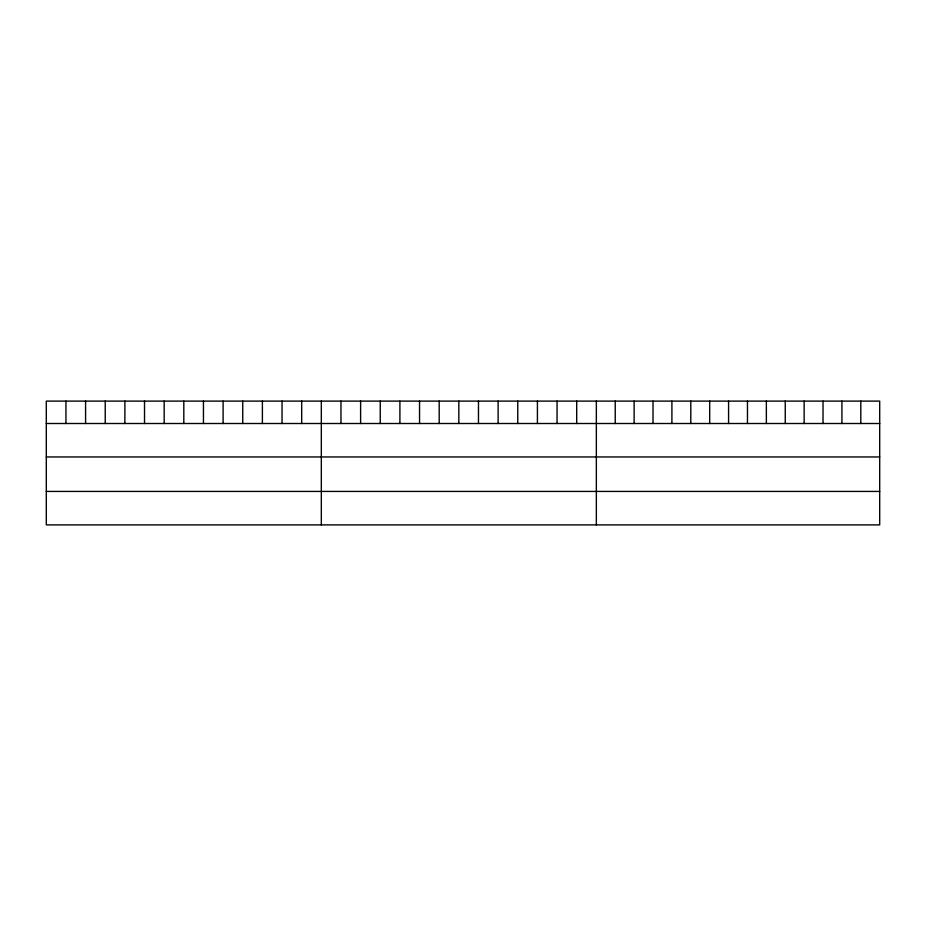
<?xml version="1.0" encoding="UTF-8"?>
<svg xmlns="http://www.w3.org/2000/svg" width="926" height="926" viewBox="0 0 926 926"><rect width="100%" height="100%" fill="white"/><g stroke="black" fill="none" stroke-linecap="round" stroke-linejoin="round"><path stroke-width="1.39" d="M879.7 423.506L879.7 524.892L46.3 524.892L46.3 401.108L879.7 401.108L879.7 423.506L46.3 423.506M46.3 456.958L879.7 456.958M46.3 491.428L879.7 491.428M860.81 401.108L860.81 423.506M841.919 401.108L841.919 423.506M823.029 401.108L823.029 423.506M804.138 401.108L804.138 423.506M785.248 401.108L785.248 423.506M766.358 401.108L766.358 423.506M747.467 401.108L747.467 423.506M728.577 401.108L728.577 423.506M709.686 401.108L709.686 423.506M690.796 401.108L690.796 423.506M671.906 401.108L671.906 423.506M653.015 401.108L653.015 423.506M634.125 401.108L634.125 423.506M615.234 401.108L615.234 423.506M596.344 401.108L596.344 524.892M576.701 401.108L576.701 423.506M557.058 401.108L557.058 423.506M537.416 401.108L537.416 423.506M517.761 401.108L517.761 423.506M498.119 401.108L498.119 423.506M478.476 401.108L478.476 423.506M458.833 401.108L458.833 423.506M439.19 401.108L439.19 423.506M419.547 401.108L419.547 423.506M399.905 401.108L399.905 423.506M380.25 401.108L380.25 423.506M360.608 401.108L360.608 423.506M340.965 401.108L340.965 423.506M321.322 401.108L321.322 524.892M301.679 401.108L301.679 423.506M282.036 401.108L282.036 423.506M262.394 401.108L262.394 423.506M242.739 401.108L242.739 423.506M223.097 401.108L223.097 423.506M203.454 401.108L203.454 423.506M183.811 401.108L183.811 423.506M164.168 401.108L164.168 423.506M144.525 401.108L144.525 423.506M124.883 401.108L124.883 423.506M105.228 401.108L105.228 423.506M85.586 401.108L85.586 423.506M65.943 401.108L65.943 423.506"/></g></svg>
